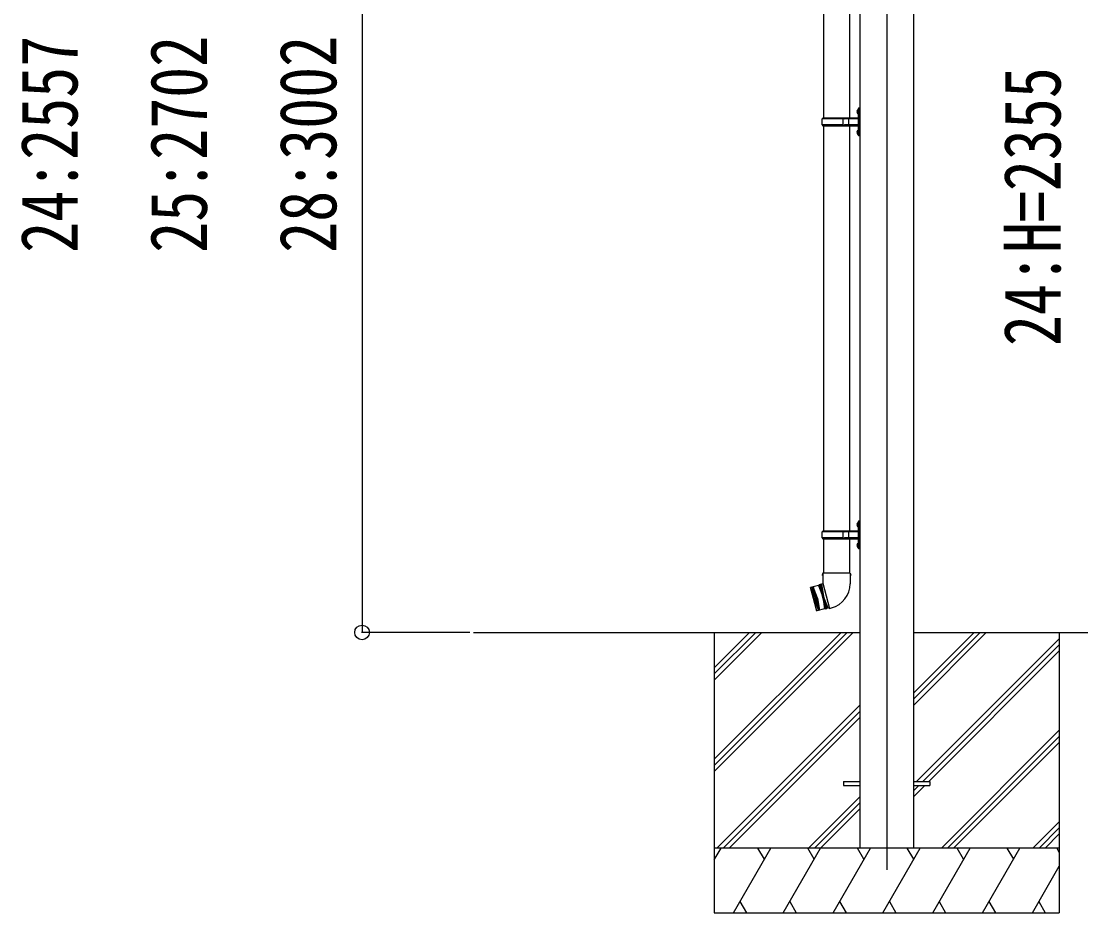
# Model space of a CAD drawing. Units: millimetres, scale not verified. Extents: x -16820 to 16820, y -11880 to 11880.
# Drawn here: x -4364 to -1908, y -6650 to -4583 of the extents above; entities that cross this region are included whole.
import ezdxf
from ezdxf.enums import TextEntityAlignment as Align

# ---------------------------------------------------------------- set-up
doc = ezdxf.new("R2010")
doc.units = ezdxf.units.MM
doc.header["$LTSCALE"] = 60
for name, color, linetype in [('0-4_YKK_12', 2, 'Continuous'), ('0-5_YKK_13', 4, 'Continuous'), ('0-6_YKK_A1', 4, 'Continuous'), ('0-7_YKK_D', 6, 'Continuous')]:
    doc.layers.add(name, color=color, linetype=linetype)
doc.styles.add('ＭＳ ゴシック', font='')
doc.styles.get('ＭＳ ゴシック').set_extended_font_data('MS Gothic')

msp = doc.modelspace()

# ---------------------------------------------------------------- linework, layer by layer
at = {"layer": '0-4_YKK_12'}
msp.add_line((-2357.77, -3475.17), (-2357.77, -6550.61), dxfattribs=at)
at = {"layer": '0-5_YKK_13'}
for p, q in [((-2504.13, -3868), (-2504.13, -4807.49)), ((-2444.43, -3868), (-2444.43, -4807.49)), ((-2426.58, -4790.35), (-2424.53, -4791.35)), ((-2425.31, -4788.35), (-2424.67, -4788.35)), ((-2425.31, -4788.35), (-2425.31, -4796.65)), ((-2424.67, -4788.35), (-2424.67, -4796.65)), ((-2424.67, -4788.35), (-2424.27, -4788.75)), ((-2422.27, -4784), (-2424.27, -4786)), ((-2424.27, -4786), (-2424.27, -4847)), ((-2424.27, -4788.75), (-2424.27, -4796.25)), ((-2422.27, -4784), (-2422.27, -4849)), ((-2422.27, -4784), (-2420.27, -4784)), ((-2420.27, -4849), (-2420.27, -4784)), ((-2507.27, -4809.5), (-2506.27, -4807.5)), ((-2507.27, -4823.5), (-2507.27, -4809.5)), ((-2458.78, -4809.5), (-2507.27, -4809.5)), ((-2424.77, -4807.5), (-2506.27, -4807.5)), ((-2458.78, -4825.5), (-2458.78, -4807.5)), ((-2458.02, -4807.5), (-2456.02, -4809.5)), ((-2424.77, -4809.5), (-2456.02, -4809.5)), ((-2445.65, -4809.5), (-2447.65, -4807.5)), ((-2445.65, -4823.5), (-2445.65, -4809.5)), ((-2425.31, -4796.65), (-2424.67, -4796.65)), ((-2424.67, -4796.65), (-2424.27, -4796.25)), ((-2424.53, -4791.35), (-2423.92, -4792.5)), ((-2507.27, -4823.5), (-2506.27, -4825.5)), ((-2458.78, -4823.5), (-2507.27, -4823.5)), ((-2506.27, -4825.5), (-2424.77, -4825.5)), ((-2504.13, -4825.49), (-2504.13, -5765)), ((-2458.02, -4825.5), (-2456.02, -4823.5)), ((-2424.77, -4823.5), (-2456.02, -4823.5)), ((-2445.65, -4823.5), (-2447.65, -4825.5)), ((-2444.43, -4825.49), (-2444.43, -5765)), ((-2426.58, -4838.35), (-2424.53, -4839.35)), ((-2425.31, -4836.35), (-2424.67, -4836.35)), ((-2425.31, -4836.35), (-2425.31, -4844.65)), ((-2424.67, -4836.35), (-2424.67, -4844.65)), ((-2424.67, -4836.35), (-2424.27, -4836.75)), ((-2424.53, -4839.35), (-2423.92, -4840.5)), ((-2424.27, -4836.75), (-2424.27, -4844.25)), ((-2425.31, -4844.65), (-2424.67, -4844.65)), ((-2424.67, -4844.65), (-2424.27, -4844.25)), ((-2424.27, -4847), (-2422.27, -4849)), ((-2420.27, -4849), (-2422.27, -4849)), ((-2426.58, -5747.85), (-2424.53, -5748.85)), ((-2425.31, -5745.85), (-2424.67, -5745.85)), ((-2425.31, -5745.85), (-2425.31, -5754.15)), ((-2424.67, -5745.85), (-2424.67, -5754.15)), ((-2424.67, -5745.85), (-2424.27, -5746.25)), ((-2422.27, -5741.5), (-2424.27, -5743.5)), ((-2424.27, -5743.5), (-2424.27, -5804.5)), ((-2424.27, -5746.25), (-2424.27, -5753.75)), ((-2422.27, -5741.5), (-2422.27, -5806.5)), ((-2422.27, -5741.5), (-2420.27, -5741.5)), ((-2420.27, -5806.5), (-2420.27, -5741.5)), ((-2507.27, -5767), (-2506.27, -5765)), ((-2507.27, -5781), (-2507.27, -5767)), ((-2458.78, -5767), (-2507.27, -5767)), ((-2424.77, -5765), (-2506.27, -5765)), ((-2458.78, -5783), (-2458.78, -5765)), ((-2458.02, -5765), (-2456.02, -5767)), ((-2424.77, -5767), (-2456.02, -5767)), ((-2445.65, -5767), (-2447.65, -5765)), ((-2445.65, -5781), (-2445.65, -5767)), ((-2425.31, -5754.15), (-2424.67, -5754.15)), ((-2424.67, -5754.15), (-2424.27, -5753.75)), ((-2424.53, -5748.85), (-2423.92, -5750)), ((-2507.27, -5781), (-2506.27, -5783)), ((-2458.78, -5781), (-2507.27, -5781)), ((-2506.27, -5783), (-2424.77, -5783)), ((-2504.13, -5783), (-2504.13, -5862.7)), ((-2458.02, -5783), (-2456.02, -5781)), ((-2424.77, -5781), (-2456.02, -5781)), ((-2445.65, -5781), (-2447.65, -5783)), ((-2444.43, -5783), (-2444.43, -5862.7)), ((-2426.58, -5795.85), (-2424.53, -5796.85)), ((-2425.31, -5793.85), (-2424.67, -5793.85)), ((-2425.31, -5793.85), (-2425.31, -5802.15)), ((-2424.67, -5793.85), (-2424.67, -5802.15)), ((-2424.67, -5793.85), (-2424.27, -5794.25)), ((-2424.53, -5796.85), (-2423.92, -5798)), ((-2424.27, -5794.25), (-2424.27, -5801.75)), ((-2425.31, -5802.15), (-2424.67, -5802.15)), ((-2424.67, -5802.15), (-2424.27, -5801.75)), ((-2424.27, -5804.5), (-2422.27, -5806.5)), ((-2420.27, -5806.5), (-2422.27, -5806.5)), ((-2505.98, -5862.7), (-2507.68, -5867.2)), ((-2505.95, -5867.7), (-2507.68, -5867.2)), ((-2442.58, -5862.7), (-2505.98, -5862.7)), ((-2505.98, -5862.7), (-2505.84, -5885.95)), ((-2442.58, -5862.7), (-2442.73, -5887.7)), ((-2534.56, -5896.23), (-2534.2, -5895.62)), ((-2516.34, -5890.83), (-2534.2, -5895.62)), ((-2519.63, -5950), (-2534.2, -5895.62)), ((-2530.34, -5894.58), (-2515.77, -5948.96)), ((-2525.95, -5922.55), (-2530.34, -5894.58)), ((-2528.41, -5894.07), (-2513.84, -5948.45)), ((-2518.23, -5920.48), (-2528.41, -5894.07)), ((-2513.7, -5889.09), (-2516.34, -5890.83)), ((-2513.7, -5889.09), (-2511.76, -5888.57)), ((-2498.61, -5945.4), (-2513.7, -5889.09)), ((-2508.8, -5888.04), (-2511.76, -5888.57)), ((-2511.76, -5888.57), (-2496.68, -5944.88)), ((-2505.9, -5887.26), (-2508.8, -5888.04)), ((-2508.8, -5888.04), (-2504.22, -5916.73)), ((-2505.84, -5885.95), (-2506.23, -5886.05)), ((-2506.23, -5886.05), (-2490.62, -5944.3)), ((-2534.56, -5896.23), (-2520.25, -5949.65)), ((-2493.84, -5943.87), (-2504.22, -5916.73)), ((-2525.95, -5922.55), (-2515.77, -5948.96)), ((-2518.23, -5920.48), (-2513.84, -5948.45)), ((-2498.61, -5945.4), (-2496.68, -5944.88)), ((-2498.61, -5945.4), (-2496.68, -5944.88)), ((-2493.84, -5943.87), (-2496.68, -5944.88)), ((-2490.94, -5943.09), (-2493.84, -5943.87)), ((-2490.62, -5944.3), (-2485.71, -5942.98)), ((-2519.63, -5950), (-2520.25, -5949.65)), ((-2501.76, -5945.21), (-2519.63, -5950)), ((-2498.61, -5945.4), (-2501.76, -5945.21)), ((-2457.77, -6345.5), (-2420.27, -6345.5)), ((-2457.77, -6345.5), (-2457.77, -6354.5)), ((-2457.77, -6354.5), (-2420.27, -6354.5)), ((-2295.27, -6345.5), (-2257.77, -6345.5)), ((-2295.27, -6354.5), (-2257.77, -6354.5)), ((-2257.77, -6345.5), (-2257.77, -6354.5))]:
    msp.add_line(p, q, dxfattribs=at)
for points in [[(-2426.58, -4794.65), (-2424.53, -4793.65), (-2423.92, -4792.5)], [(-2426.58, -4842.65), (-2424.53, -4841.65), (-2423.92, -4840.5)], [(-2426.58, -5752.15), (-2424.53, -5751.15), (-2423.92, -5750)], [(-2426.58, -5800.15), (-2424.53, -5799.15), (-2423.92, -5798)], [(-2442.58, -5862.7), (-2441.08, -5867.2), (-2442.61, -5867.7)], [(-2516.34, -5890.83), (-2506.15, -5917.24), (-2501.76, -5945.21)]]:
    msp.add_lwpolyline(points, dxfattribs=at)
for centre, radius, start, end in [((-2420.98, -4792.5), 6, 136.21765, 223.78235), ((-2424.77, -4807), 0.5, 270, 0), ((-2424.77, -4809), 0.5, 270, 0), ((-2420.98, -4840.5), 6, 136.21765, 223.78235), ((-2424.77, -4824), 0.5, 0, 90), ((-2424.77, -4826), 0.5, 0, 90), ((-2420.98, -5750), 6, 136.21765, 223.78235), ((-2424.77, -5764.5), 0.5, 270, 0), ((-2424.77, -5766.5), 0.5, 270, 0), ((-2420.98, -5798), 6, 136.21765, 223.78235), ((-2424.77, -5781.5), 0.5, 0, 90), ((-2424.77, -5783.5), 0.5, 0, 90), ((-2500.72, -5886.96), 58, 285, 359.65623)]:
    msp.add_arc(centre, radius, start, end, dxfattribs=at)
at = {"layer": '0-6_YKK_A1'}
for p, q in [((-2420.27, -3646.1), (-2420.27, -6500)), ((-2295.27, -6500), (-2295.27, -3646.1)), ((-3315.64, -6000), (-2420.27, -6000)), ((-2757.77, -6000), (-2757.77, -6650)), ((-2757.77, -6294.18), (-2463.59, -6000)), ((-2757.77, -6308.32), (-2449.45, -6000)), ((-2757.77, -6322.46), (-2435.31, -6000)), ((-2757.77, -6110.33), (-2647.44, -6000)), ((-2757.77, -6096.19), (-2661.59, -6000)), ((-2757.77, -6082.05), (-2675.73, -6000)), ((-2295.27, -6000), (-420.28, -6000)), ((-2295.27, -6168.33), (-2126.94, -6000)), ((-2295.27, -6154.19), (-2141.09, -6000)), ((-2295.27, -6140.05), (-2155.23, -6000)), ((-2288.6, -6345.5), (-1957.77, -6014.68)), ((-1957.77, -6000), (-1957.77, -6650)), ((-2274.46, -6345.5), (-1957.77, -6028.82)), ((-2260.31, -6345.5), (-1957.77, -6042.96)), ((-2751.47, -6500), (-2420.27, -6168.81)), ((-2737.32, -6500), (-2420.27, -6182.95)), ((-2723.18, -6500), (-2420.27, -6197.09)), ((-2230.97, -6500), (-1957.77, -6226.81)), ((-2216.82, -6500), (-1957.77, -6240.95)), ((-2202.68, -6500), (-1957.77, -6255.09)), ((-2295.27, -6380.46), (-2269.31, -6354.5)), ((-2295.27, -6366.32), (-2283.46, -6354.5)), ((-2420.27, -6380.94), (-2539.33, -6500)), ((-2525.19, -6500), (-2420.27, -6395.08)), ((-2511.05, -6500), (-2420.27, -6409.23)), ((-2018.83, -6500), (-1957.77, -6438.94)), ((-2004.69, -6500), (-1957.77, -6453.08)), ((-1990.55, -6500), (-1957.77, -6467.23)), ((-1957.77, -6500), (-2757.77, -6500)), ((-2757.77, -6527.5), (-2741.9, -6500)), ((-2713.03, -6650), (-2626.43, -6500)), ((-2641.43, -6525.98), (-2656.43, -6500)), ((-2597.56, -6650), (-2510.96, -6500)), ((-2525.96, -6525.98), (-2540.96, -6500)), ((-2482.09, -6650), (-2395.49, -6500)), ((-2410.49, -6525.98), (-2425.49, -6500)), ((-2366.62, -6650), (-2280.02, -6500)), ((-2295.02, -6525.98), (-2310.02, -6500)), ((-2251.15, -6650), (-2164.55, -6500)), ((-2179.55, -6525.98), (-2194.55, -6500)), ((-2135.68, -6650), (-2049.07, -6500)), ((-2079.08, -6500), (-2064.08, -6525.98)), ((-1963.61, -6500), (-1957.77, -6510.1)), ((-2020.21, -6650), (-1957.77, -6541.86)), ((-2698.03, -6624.02), (-2683.03, -6650)), ((-2582.56, -6624.02), (-2567.56, -6650)), ((-2467.09, -6624.02), (-2452.09, -6650)), ((-2351.62, -6624.02), (-2336.62, -6650)), ((-2236.15, -6624.02), (-2221.15, -6650)), ((-2120.68, -6624.02), (-2105.68, -6650)), ((-2005.21, -6624.02), (-1990.21, -6650)), ((-2757.77, -6650), (-1957.77, -6650))]:
    msp.add_line(p, q, dxfattribs=at)
at = {"layer": '0-7_YKK_D'}
for p, q in [((-3574.29, -3442.8), (-3574.29, -6000)), ((-3324.29, -6000), (-3575.29, -6000))]:
    msp.add_line(p, q, dxfattribs=at)
msp.add_circle((-3574.29, -6000), 17, dxfattribs=at)

# ---------------------------------------------------------------- texts
at = {"layer": '0-7_YKK_D', "style": 'ＭＳ ゴシック', "width": 0.8}
for s, p in [('24:2557', (-4194.29, -5119.8)), ('25:2702', (-3894.29, -5119.8)), ('28:3002', (-3594.29, -5119.8)), ('24:H=2355', (-1915.27, -5336.1))]:
    msp.add_text(s, height=132, rotation=90, dxfattribs=at).set_placement(p, align=Align.BOTTOM_LEFT)

doc.saveas('drawing.dxf')
